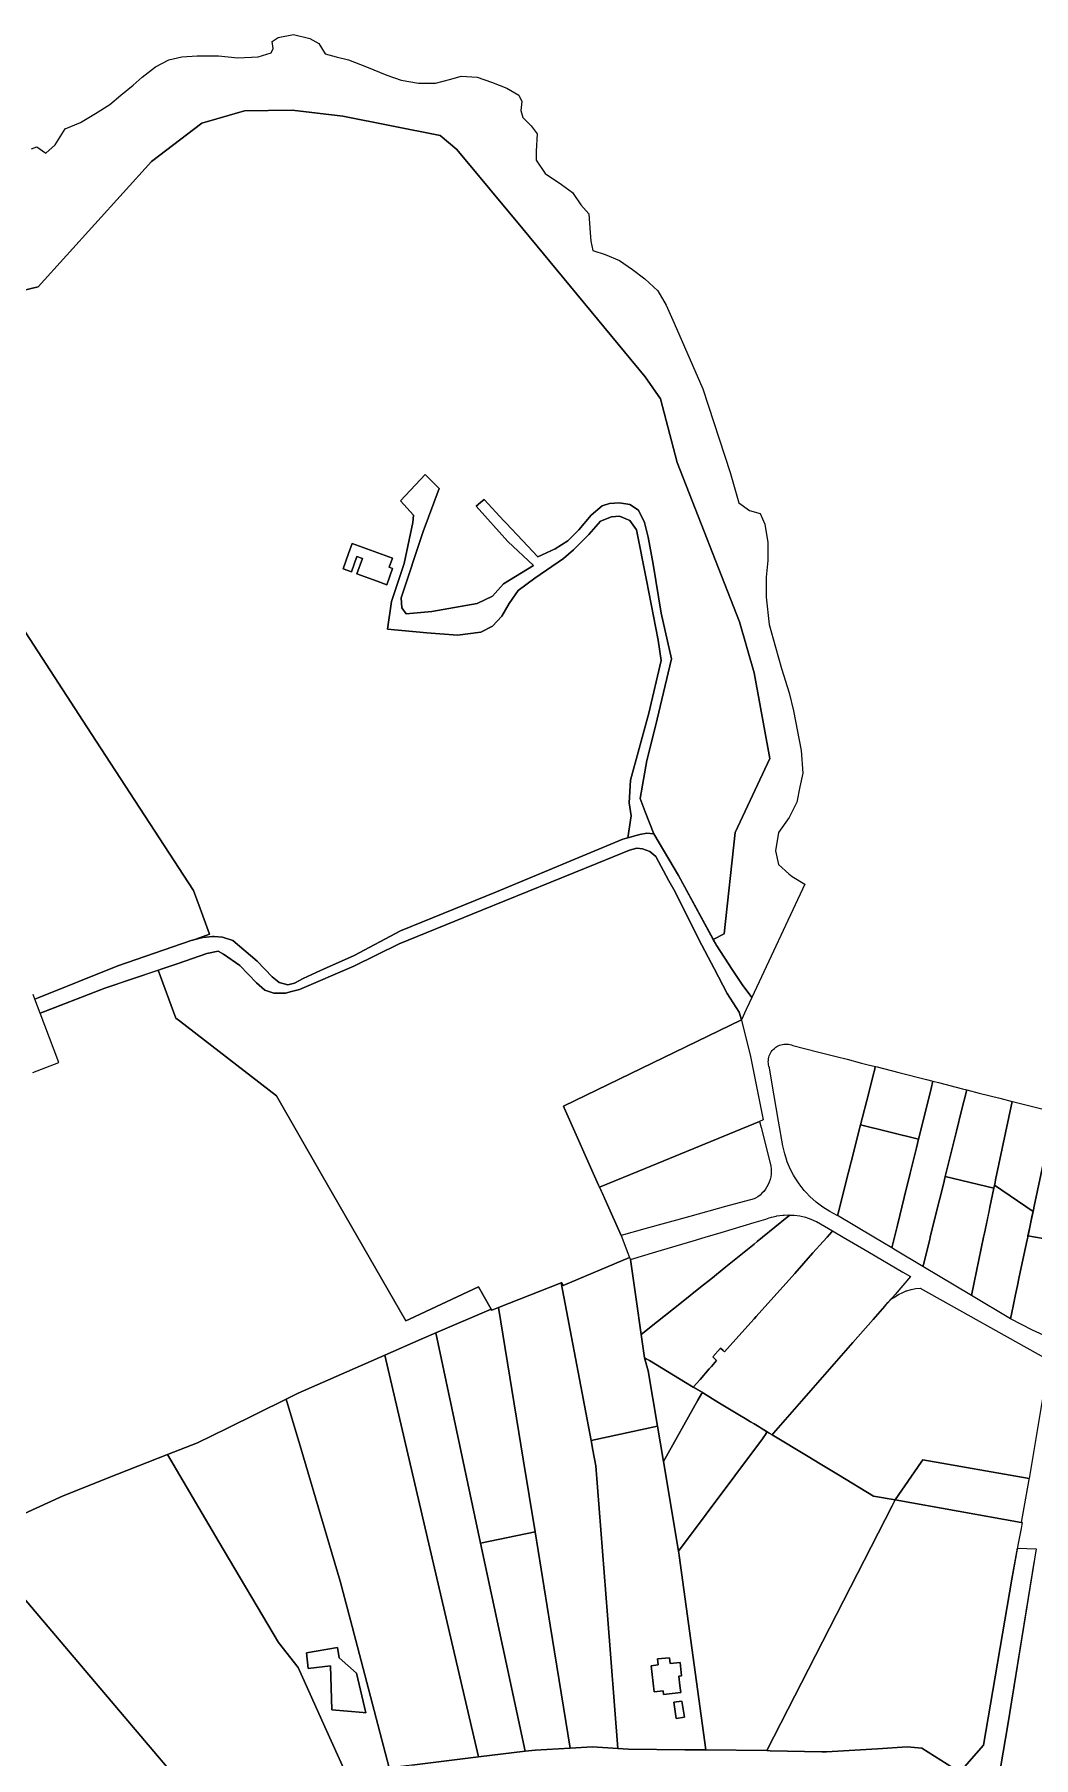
# Model space of a CAD drawing. Header units: metres. Extents: x 3 to 1027712, y 40 to 4430649.
# Drawn here: x 511194 to 511666, y 4412451 to 4413266 of the extents above; entities that cross this region are included whole.
import ezdxf

# ---------------------------------------------------------------- set-up
doc = ezdxf.new("R2010")
doc.units = ezdxf.units.M
doc.header["$MEASUREMENT"] = 0
doc.layers.add('A.ES.SDGC.CP.07003.cadastralparcel — CadastralParcel', color=1, linetype='Continuous')

msp = doc.modelspace()

# ---------------------------------------------------------------- linework, layer by layer
at = {"layer": 'A.ES.SDGC.CP.07003.cadastralparcel — CadastralParcel', "color": 7, "linetype": 'Continuous', "flags": 128}
for points in [[(511192.85, 4413211.65), (511195.26, 4413212.61), (511199.58, 4413209.73), (511203.9, 4413213.57), (511206.28, 4413217.4), (511208.68, 4413221.24), (511215.89, 4413224.11), (511223.07, 4413228.43), (511229.79, 4413232.74), (511235.06, 4413237.05), (511240.82, 4413241.84), (511245.14, 4413245.68), (511251.37, 4413250.47), (511257.61, 4413253.83), (511263.84, 4413255.26), (511271.04, 4413255.74), (511281.11, 4413255.74), (511290.22, 4413254.79), (511299.82, 4413255.25), (511306.05, 4413257.17), (511307.01, 4413259.09), (511306.53, 4413262.45), (511309.41, 4413264.37), (511316.61, 4413265.81), (511324.28, 4413263.89), (511328.6, 4413261.5), (511331.48, 4413256.7), (511336.75, 4413255.25), (511342.51, 4413253.83), (511351.14, 4413250.46), (511360.73, 4413246.63), (511367.45, 4413244.24), (511375.6, 4413242.79), (511383.76, 4413242.79), (511390.95, 4413244.71), (511395.75, 4413246.15), (511403.42, 4413245.67), (511410.14, 4413243.27), (511417.33, 4413240.4), (511423.09, 4413237.04), (511424.53, 4413234.17), (511424.05, 4413229.86), (511425.01, 4413226.51), (511428.85, 4413222.67), (511431.72, 4413218.83), (511431.25, 4413210.69), (511431.25, 4413206.38), (511435.56, 4413200.14), (511443.24, 4413194.88), (511448.51, 4413191.03), (511452.35, 4413185.29), (511456.19, 4413180.98), (511456.67, 4413174.27), (511457.15, 4413168.04), (511458.11, 4413163.72), (511463.86, 4413161.81), (511470.58, 4413158.93), (511476.81, 4413154.62), (511482.57, 4413150.3), (511488.8, 4413144.55), (511492.64, 4413137.84), (511496.48, 4413129.22), (511510.1, 4413098.32), (511522.86, 4413058.63), (511527.05, 4413044.33), (511532.08, 4413040.74), (511537.12, 4413039.31), (511539.27, 4413034.28), (511540.71, 4413025.65), (511540.71, 4413017.03), (511539.99, 4413009.13), (511539.99, 4412999.79), (511541.43, 4412986.86), (511544.31, 4412976.08), (511547.18, 4412966.02), (511550.78, 4412954.53), (511552.93, 4412945.91), (511556.53, 4412927.23), (511557.25, 4412916.45), (511555.81, 4412909.99), (511554.37, 4412902.8), (511550.78, 4412895.62), (511545.74, 4412888.43), (511544.31, 4412879.81), (511545.74, 4412873.35), (511550.74, 4412868.89), (511552.16, 4412867.62), (511558.19, 4412864.07), (511533.16, 4412810.37), (511528.54, 4412816.62), (511523.82, 4412823.61), (511516.63, 4412834.9), (511514.98, 4412837.93), (511520.16, 4412840.54), (511525.37, 4412888.46), (511541.7, 4412923.52), (511534.3, 4412963.99), (511527.31, 4412988.09), (511497.87, 4413063.39), (511489.96, 4413093.57), (511482.78, 4413103.94), (511424.97, 4413173.89), (511393.84, 4413211.39), (511385.86, 4413218.04), (511339.88, 4413227.14), (511315.88, 4413230.07), (511293.37, 4413229.68), (511273.34, 4413223.79), (511249.48, 4413205.81), (511195.9, 4413146.4), (511125.38, 4413129.54)], [(511125.38, 4413129.54), (511195.9, 4413146.4), (511249.48, 4413205.81), (511273.34, 4413223.79), (511293.37, 4413229.68), (511315.88, 4413230.07), (511339.88, 4413227.14), (511385.86, 4413218.04), (511393.84, 4413211.39), (511424.97, 4413173.89), (511482.78, 4413103.94), (511489.96, 4413093.57), (511497.87, 4413063.39), (511527.31, 4412988.09), (511534.3, 4412963.99), (511541.7, 4412923.52), (511525.37, 4412888.46), (511520.16, 4412840.54), (511514.98, 4412837.93), (511498.54, 4412868.16), (511486.84, 4412887.84), (511482.8, 4412898.29), (511480.39, 4412904.5), (511483.49, 4412922.43), (511487.59, 4412938.77), (511495.18, 4412970.5), (511490.35, 4412992.22), (511486.55, 4413015.33), (511484.14, 4413028.08), (511482.41, 4413034.98), (511479.65, 4413040.84), (511475.51, 4413043.6), (511470.68, 4413044.29), (511465.85, 4413043.95), (511462.4, 4413042.91), (511457.22, 4413038.43), (511451.35, 4413031.53), (511446.18, 4413026.36), (511440.31, 4413022.57), (511432.03, 4413018.77), (511424.74, 4413026.56), (511424.74, 4413026.56), (511417.15, 4413034.67), (511416.03, 4413035.87), (511406.61, 4413045.93), (511404.96, 4413044.51), (511402.89, 4413042.74), (511417.88, 4413026.02), (511429.95, 4413014.64), (511415.8, 4413006.01), (511410.63, 4413000.15), (511403.38, 4412996.7), (511381.98, 4412992.91), (511369.9, 4412991.88), (511367.83, 4412994.63), (511367.49, 4412999.46), (511377.84, 4413030.84), (511385.43, 4413051.19), (511378.88, 4413057.74), (511367.14, 4413045.33), (511373.35, 4413038.43), (511373.01, 4413034.98), (511368.87, 4413015.6), (511362.89, 4412997.67), (511360.93, 4412984.6), (511379.57, 4412982.87), (511394.06, 4412981.84), (511405.1, 4412983.22), (511410.63, 4412985.98), (511415.11, 4412990.8), (511418.56, 4412996.67), (511422.71, 4413002.87), (511430.64, 4413008.74), (511444.1, 4413018.05), (511448.93, 4413022.18), (511456.18, 4413029.43), (511461.7, 4413035.63), (511466.88, 4413037.7), (511470.68, 4413038.05), (511475.51, 4413035.98), (511478.62, 4413031.5), (511483.45, 4413007.7), (511488.97, 4412979.42), (511490.35, 4412969.77), (511484.48, 4412944.94), (511475.85, 4412913.21), (511475.16, 4412902.52), (511476.2, 4412896.32), (511474.64, 4412885.97), (511472.16, 4412885.24), (511412.52, 4412860.37), (511367.19, 4412841.99), (511345.28, 4412830.22), (511330.78, 4412823.91), (511329.42, 4412823.28), (511321.12, 4412819.45), (511317.03, 4412817.23), (511313.88, 4412816.48), (511309.79, 4412817.6), (511308.87, 4412818.31), (511306.44, 4412820.2), (511299.38, 4412827.62), (511287.86, 4412837.46), (511283.03, 4412838.95), (511279.13, 4412839.32), (511278.25, 4412839.23), (511273.74, 4412838.76), (511270.42, 4412837.99), (511276.89, 4412840.34), (511272.44, 4412852.47), (511269.33, 4412860.97), (511221, 4412935.23), (511162.85, 4413024.6)], [(511162.85, 4413024.6), (511221, 4412935.23), (511269.33, 4412860.97), (511272.44, 4412852.47), (511276.89, 4412840.34), (511270.42, 4412837.99), (511268.17, 4412837.46), (511233.61, 4412825.4), (511195.9, 4412810.29), (511194.36, 4412809.67), (511193.52, 4412811.88)], [(511193.33, 4412774.93), (511205.77, 4412779.65), (511196.88, 4412803.06), (511198.56, 4412803.7), (511227.48, 4412814.84), (511252.71, 4412823.4), (511260.98, 4412800.7), (511262.74, 4412799.34), (511308.5, 4412764), (511329.66, 4412727.03), (511369.7, 4412657.49), (511371.38, 4412658.28), (511371.38, 4412658.28), (511404, 4412673.65), (511410.01, 4412663.06), (511383.81, 4412651.84), (511376.95, 4412648.9), (511359.8, 4412641.35), (511318.85, 4412623.32), (511313.09, 4412620.49), (511285.33, 4412606.83), (511271.28, 4412599.91), (511257.04, 4412594.29), (511233.45, 4412584.97), (511207.73, 4412574.81), (511172.83, 4412558.94)], [(511673.36, 4412637.78), (511664.19, 4412582.92), (511613.98, 4412591.87), (511613.2, 4412590.74), (511613.2, 4412590.74), (511600.91, 4412572.87), (511590.68, 4412574.7), (511574.21, 4412584.67), (511565.52, 4412589.92), (511559.77, 4412593.39), (511542.71, 4412603.71), (511543.39, 4412604.49), (511569.89, 4412634.72), (511580.9, 4412647.27), (511590.52, 4412658.24), (511595.98, 4412664.47), (511597.46, 4412666.16), (511598.86, 4412667.76), (511600.74, 4412668.9), (511602.55, 4412670.04), (511604.46, 4412671.01), (511606.16, 4412671.69), (511606.46, 4412671.79), (511608.51, 4412672.38), (511610.62, 4412672.78), (511612.75, 4412672.97), (511672.39, 4412639.52)], [(511173.32, 4412431.71), (511153.02, 4412457.06), (511150.49, 4412460), (511170.84, 4412468.62), (511161.24, 4412486.84), (511151.44, 4412481.71), (511151.16, 4412481.56), (511143.49, 4412490.67), (511131.79, 4412481.71), (511122.43, 4412492.57), (511112.06, 4412507.17), (511112.06, 4412507.17), (511097.59, 4412524.76), (511106.57, 4412528.84), (511109.41, 4412530.13), (511112.28, 4412531.43), (511136.29, 4412542.32), (511164.62, 4412555.2), (511246.2, 4412459.08), (511261.1, 4412441.53)], [(511672.89, 4412424.69), (511664.33, 4412426.34), (511658.19, 4412427.58), (511652.09, 4412430.93), (511648.46, 4412433.29), (511654.19, 4412466.56), (511666.7, 4412544.21)], [(511372.48, 4412447.46), (511404.05, 4412451.32), (511426.03, 4412454.01), (511430.8, 4412454.59), (511447.37, 4412455.5), (511457.9, 4412456.07), (511469.81, 4412455.34), (511474.84, 4412455.04), (511501.58, 4412454.74), (511511.38, 4412454.63), (511540.23, 4412454.31), (511541.84, 4412454.29), (511566.32, 4412453.74), (511568.4, 4412453.69), (511592.62, 4412455.17), (511606.59, 4412456.07), (511613.57, 4412455.46), (511631.51, 4412444.15)]]:
    msp.add_lwpolyline(points, dxfattribs=at)
for points in [[(511474.64, 4412885.97), (511476.2, 4412896.32), (511475.16, 4412902.52), (511475.85, 4412913.21), (511484.48, 4412944.94), (511490.35, 4412969.77), (511488.97, 4412979.42), (511483.45, 4413007.7), (511478.62, 4413031.5), (511475.51, 4413035.98), (511470.68, 4413038.05), (511466.88, 4413037.7), (511461.7, 4413035.63), (511456.18, 4413029.43), (511448.93, 4413022.18), (511444.1, 4413018.05), (511430.64, 4413008.74), (511422.71, 4413002.87), (511418.56, 4412996.67), (511415.11, 4412990.8), (511410.63, 4412985.98), (511405.1, 4412983.22), (511394.06, 4412981.84), (511379.57, 4412982.87), (511360.93, 4412984.6), (511362.89, 4412997.67), (511368.87, 4413015.6), (511373.01, 4413034.98), (511373.35, 4413038.43), (511367.14, 4413045.33), (511378.88, 4413057.74), (511385.43, 4413051.19), (511377.84, 4413030.84), (511367.49, 4412999.46), (511367.83, 4412994.63), (511369.9, 4412991.88), (511381.98, 4412992.91), (511403.38, 4412996.7), (511410.63, 4413000.15), (511415.8, 4413006.01), (511429.95, 4413014.64), (511417.88, 4413026.02), (511402.89, 4413042.74), (511404.96, 4413044.51), (511406.61, 4413045.93), (511416.03, 4413035.87), (511417.15, 4413034.67), (511424.74, 4413026.56), (511432.03, 4413018.77), (511440.31, 4413022.57), (511446.18, 4413026.36), (511451.35, 4413031.53), (511457.22, 4413038.43), (511462.4, 4413042.91), (511465.85, 4413043.95), (511470.68, 4413044.29), (511475.51, 4413043.6), (511479.65, 4413040.84), (511482.41, 4413034.98), (511484.14, 4413028.08), (511486.55, 4413015.33), (511490.35, 4412992.22), (511495.18, 4412970.5), (511487.59, 4412938.77), (511483.49, 4412922.43), (511480.39, 4412904.5), (511482.8, 4412898.29), (511486.84, 4412887.84), (511483.5, 4412888.21), (511480.21, 4412887.48), (511478.48, 4412887.1), (511474.64, 4412885.97)], [(511346.59, 4413018.91), (511343.96, 4413011.7), (511340.01, 4413013.14), (511342.64, 4413020.35), (511344.36, 4413025.05), (511363.35, 4413018.11), (511361.8, 4413013.85), (511363.43, 4413013.25), (511360.64, 4413005.61), (511356.13, 4413007.25), (511346.52, 4413010.76), (511349.16, 4413017.98), (511346.59, 4413018.91)], [(511342.64, 4413020.35), (511340.01, 4413013.14), (511343.96, 4413011.7), (511346.59, 4413018.91), (511349.16, 4413017.98), (511346.52, 4413010.76), (511356.13, 4413007.25), (511360.64, 4413005.61), (511363.43, 4413013.25), (511361.8, 4413013.85), (511363.35, 4413018.11), (511344.36, 4413025.05), (511342.64, 4413020.35)], [(511530.54, 4412804.74), (511528.26, 4412799.85), (511527.2, 4412803.57), (511521.57, 4412812.28), (511515.35, 4412824.08), (511508.06, 4412837.91), (511496.91, 4412860.38), (511494.02, 4412865.67), (511487.81, 4412877.08), (511485.02, 4412879.5), (511481.49, 4412880.8), (511478.89, 4412880.98), (511475.36, 4412880.05), (511459.94, 4412873.74), (511405.65, 4412851.68), (511366.51, 4412835.78), (511345.12, 4412825.31), (511319.45, 4412814.19), (511315.59, 4412813.2), (511312.82, 4412812.48), (511307.26, 4412812.48), (511302.98, 4412813.98), (511299.13, 4412817.4), (511291.22, 4412825.52), (511283.52, 4412830.86), (511280.95, 4412832.36), (511275.61, 4412831.29), (511262.13, 4412826.59), (511227.48, 4412814.84), (511196.88, 4412803.06), (511194.36, 4412809.67), (511233.61, 4412825.4), (511268.17, 4412837.46), (511273.74, 4412838.76), (511278.25, 4412839.23), (511279.13, 4412839.32), (511283.03, 4412838.95), (511287.86, 4412837.46), (511299.38, 4412827.62), (511306.44, 4412820.2), (511308.87, 4412818.31), (511309.79, 4412817.6), (511313.88, 4412816.48), (511317.03, 4412817.23), (511321.12, 4412819.45), (511329.42, 4412823.28), (511330.78, 4412823.91), (511345.28, 4412830.22), (511367.19, 4412841.99), (511412.52, 4412860.37), (511472.16, 4412885.24), (511474.64, 4412885.97), (511478.48, 4412887.1), (511480.21, 4412887.48), (511483.5, 4412888.21), (511486.84, 4412887.84), (511498.54, 4412868.16), (511516.63, 4412834.9), (511523.82, 4412823.61), (511528.54, 4412816.62), (511533.16, 4412810.37), (511531.96, 4412807.8), (511530.54, 4412804.74)], [(511405.65, 4412851.68), (511459.94, 4412873.74), (511475.36, 4412880.05), (511478.89, 4412880.98), (511481.49, 4412880.8), (511485.02, 4412879.5), (511487.81, 4412877.08), (511494.02, 4412865.67), (511496.91, 4412860.38), (511508.06, 4412837.91), (511515.35, 4412824.08), (511521.57, 4412812.28), (511527.2, 4412803.57), (511528.26, 4412799.85), (511444.16, 4412759.09), (511444.5, 4412758.27), (511460.69, 4412721.76), (511461.16, 4412720.76), (511462.18, 4412718.59), (511462.75, 4412717.38), (511462.96, 4412716.94), (511464.32, 4412713.87), (511471.36, 4412697.92), (511473.18, 4412693.32), (511474.34, 4412690.35), (511475.44, 4412687.57), (511443.95, 4412674.23), (511443.38, 4412675.59), (511443.02, 4412675.45), (511413.52, 4412663.78), (511410.32, 4412662.52), (511410.01, 4412663.06), (511404, 4412673.65), (511371.38, 4412658.28), (511369.7, 4412657.49), (511329.66, 4412727.03), (511308.5, 4412764), (511262.74, 4412799.34), (511260.98, 4412800.7), (511252.71, 4412823.4), (511262.13, 4412826.59), (511275.61, 4412831.29), (511280.95, 4412832.36), (511283.52, 4412830.86), (511291.22, 4412825.52), (511299.13, 4412817.4), (511302.98, 4412813.98), (511307.26, 4412812.48), (511312.82, 4412812.48), (511315.59, 4412813.2), (511319.45, 4412814.19), (511345.12, 4412825.31), (511366.51, 4412835.78), (511405.65, 4412851.68)], [(511536.78, 4412751.84), (511482.75, 4412729.63), (511461.26, 4412720.79), (511461.16, 4412720.76), (511460.69, 4412721.76), (511444.5, 4412758.27), (511444.16, 4412759.09), (511528.26, 4412799.85), (511528.35, 4412799.71), (511532.49, 4412782.47), (511538.5, 4412752.58), (511536.78, 4412751.84)], [(511544.49, 4412786.89), (511544.96, 4412787.21), (511545.59, 4412787.55), (511546.24, 4412787.84), (511546.92, 4412788.08), (511547.62, 4412788.25), (511548.32, 4412788.36), (511549.04, 4412788.42), (511549.76, 4412788.41), (511550.47, 4412788.34), (511551.17, 4412788.2), (511551.86, 4412788.01), (511552.53, 4412787.76), (511564.2, 4412784.78), (511572.99, 4412782.54), (511578.15, 4412781.22), (511585.05, 4412779.46), (511588.22, 4412778.66), (511591.57, 4412777.8), (511591.53, 4412777.65), (511591.08, 4412775.87), (511590.7, 4412774.37), (511588.42, 4412765.41), (511584.57, 4412750.26), (511583.96, 4412747.84), (511581.19, 4412736.97), (511577.81, 4412723.63), (511574.23, 4412709.53), (511573.67, 4412707.33), (511573.51, 4412707.43), (511570, 4412709.24), (511566.67, 4412711.34), (511563.52, 4412713.72), (511560.6, 4412716.37), (511558.88, 4412718.21), (511557.91, 4412719.25), (511555.48, 4412722.36), (511553.33, 4412725.67), (511552.91, 4412726.46), (511551.48, 4412729.15), (511549.93, 4412732.78), (511549.36, 4412734.51), (511548.7, 4412736.52), (511547.8, 4412740.36), (511545.8, 4412751.94), (511542.62, 4412770.44), (511541.45, 4412777.22), (511541.24, 4412777.91), (511541.08, 4412778.61), (511540.99, 4412779.32), (511540.95, 4412780.03), (511540.98, 4412780.75), (511541.06, 4412781.46), (511541.21, 4412782.16), (511541.42, 4412782.84), (511541.69, 4412783.51), (511542.01, 4412784.15), (511542.39, 4412784.76), (511542.81, 4412785.33), (511543.29, 4412785.87), (511543.81, 4412786.36), (511544.37, 4412786.81), (511544.49, 4412786.89)], [(511591.57, 4412777.8), (511592.33, 4412777.61), (511602.66, 4412774.97), (511615.67, 4412771.65), (511618.75, 4412770.86), (511617.91, 4412767.45), (511614.15, 4412752.18), (511612, 4412743.45), (511584.57, 4412750.26), (511588.42, 4412765.41), (511590.7, 4412774.37), (511591.08, 4412775.87), (511591.53, 4412777.65), (511591.57, 4412777.8)], [(511618.75, 4412770.86), (511621.44, 4412770.17), (511632.79, 4412767.28), (511634.7, 4412766.79), (511632.28, 4412757), (511629.87, 4412747.27), (511625.95, 4412731.41), (511624.55, 4412725.74), (511623.68, 4412722.22), (511620.01, 4412707.38), (511617.47, 4412697.13), (511617.22, 4412696.12), (511614.4, 4412684.73), (511614.03, 4412683.23), (511601.06, 4412690.98), (511599.34, 4412692.01), (511600.6, 4412697.13), (511601.98, 4412702.74), (511605.2, 4412715.81), (511608.03, 4412727.31), (511610.99, 4412739.35), (511612, 4412743.45), (511614.15, 4412752.18), (511617.91, 4412767.45), (511618.75, 4412770.86)], [(511634.7, 4412766.79), (511640.67, 4412765.27), (511650.36, 4412762.8), (511656.18, 4412761.31), (511648.4, 4412724.18), (511648.15, 4412723.01), (511647.59, 4412720.34), (511624.55, 4412725.74), (511625.95, 4412731.41), (511629.87, 4412747.27), (511632.28, 4412757), (511634.7, 4412766.79)], [(511648.4, 4412724.18), (511656.18, 4412761.31), (511656.98, 4412761.11), (511657.57, 4412760.96), (511663.88, 4412759.34), (511670.15, 4412757.74), (511673.64, 4412756.85), (511675.92, 4412756.27), (511672.72, 4412740.97), (511671.27, 4412734.04), (511668.15, 4412719.19), (511666.58, 4412711.7), (511666.22, 4412709.99), (511666.06, 4412709.23), (511647.88, 4412721.73), (511648.15, 4412723.01), (511648.4, 4412724.18)], [(511665.52, 4412706.65), (511666.22, 4412709.99), (511666.58, 4412711.7), (511668.15, 4412719.19), (511671.27, 4412734.04), (511672.72, 4412740.97), (511675.67, 4412755.07), (511675.92, 4412756.27), (511692.16, 4412751.1), (511693.46, 4412742.86), (511686.86, 4412702.82), (511686.8, 4412702.48), (511685.41, 4412694), (511663.66, 4412697.77), (511664.5, 4412701.81), (511665.38, 4412706), (511665.52, 4412706.65)], [(511482.75, 4412729.63), (511536.77, 4412751.84), (511537.51, 4412748.97), (511541.16, 4412734.61), (511542.16, 4412730.7), (511542.31, 4412729.43), (511542.34, 4412728.16), (511542.27, 4412726.88), (511542.09, 4412725.62), (511541.8, 4412724.38), (511541.4, 4412723.16), (511540.9, 4412721.99), (511540.31, 4412720.86), (511539.62, 4412719.79), (511538.84, 4412718.78), (511537.98, 4412717.84), (511537.04, 4412716.97), (511536.03, 4412716.19), (511534.95, 4412715.5), (511534.26, 4412715.31), (511520.78, 4412711.58), (511503.89, 4412706.91), (511482.63, 4412701.04), (511471.36, 4412697.92), (511464.32, 4412713.87), (511461.5, 4412720.25), (511461.26, 4412720.8), (511482.75, 4412729.63)], [(511583.96, 4412747.84), (511584.57, 4412750.26), (511612, 4412743.45), (511610.99, 4412739.35), (511608.03, 4412727.31), (511605.2, 4412715.81), (511601.98, 4412702.74), (511600.6, 4412697.13), (511599.34, 4412692.01), (511590.76, 4412697.13), (511573.67, 4412707.33), (511574.23, 4412709.53), (511577.81, 4412723.63), (511581.19, 4412736.97), (511583.96, 4412747.84)], [(511624.55, 4412725.74), (511647.59, 4412720.34), (511645.7, 4412711.31), (511643.1, 4412698.95), (511642.72, 4412697.13), (511638.24, 4412675.72), (511636.94, 4412669.54), (511614.03, 4412683.23), (511614.4, 4412684.73), (511617.22, 4412696.12), (511617.47, 4412697.13), (511620.01, 4412707.38), (511623.68, 4412722.22), (511624.55, 4412725.74)], [(511666.06, 4412709.23), (511665.18, 4412705.05), (511664.5, 4412701.81), (511663.53, 4412697.13), (511663.27, 4412695.87), (511660.5, 4412682.75), (511659.41, 4412677.53), (511658.71, 4412674.21), (511657.81, 4412669.93), (511656.66, 4412664.41), (511655.42, 4412658.5), (511636.94, 4412669.54), (511638.24, 4412675.72), (511642.72, 4412697.13), (511643.1, 4412698.95), (511645.26, 4412709.23), (511645.7, 4412711.31), (511647.59, 4412720.34), (511647.88, 4412721.73), (511666.06, 4412709.23)], [(511548.49, 4412707.52), (511550.48, 4412707.61), (511551.12, 4412707.58), (511549.81, 4412706.52), (511538.26, 4412697.13), (511535.62, 4412694.99), (511534.26, 4412693.88), (511520.91, 4412683.03), (511513.79, 4412677.24), (511508.98, 4412673.4), (511499.94, 4412666.18), (511488.64, 4412657.16), (511480.94, 4412651.01), (511478.52, 4412667.82), (511475.82, 4412686.62), (511487.74, 4412690.17), (511505.38, 4412695.41), (511511.16, 4412697.13), (511518.65, 4412699.36), (511534.26, 4412704), (511539.84, 4412705.66), (511541.42, 4412706.18), (511542.42, 4412706.51), (511544.61, 4412707.02), (511545.07, 4412707.12), (511547.77, 4412707.49), (511548.49, 4412707.52)], [(511551.12, 4412707.58), (511552.09, 4412707.54), (511552.42, 4412707.52), (511553.2, 4412707.49), (511555.89, 4412707.12), (511558.54, 4412706.51), (511561.12, 4412705.66), (511563.62, 4412704.58), (511563.72, 4412704.52), (511571.35, 4412700.05), (511570.91, 4412699.56), (511568.75, 4412697.13), (511566.92, 4412695.07), (511562.08, 4412689.66), (511553.44, 4412679.97), (511535.24, 4412659.58), (511534.26, 4412658.48), (511529.94, 4412653.64), (511523.01, 4412645.87), (511520.3, 4412642.93), (511519.61, 4412643.52), (511518.35, 4412644.59), (511514.73, 4412640.51), (511516.55, 4412638.83), (511514.1, 4412636.02), (511513.05, 4412634.83), (511508.73, 4412629.87), (511507.15, 4412628.05), (511505.5, 4412626.21), (511501.9, 4412628.39), (511493.25, 4412633.62), (511484.79, 4412638.74), (511482.51, 4412640.12), (511480.94, 4412651.01), (511488.64, 4412657.16), (511499.94, 4412666.18), (511508.98, 4412673.4), (511513.79, 4412677.24), (511520.91, 4412683.03), (511534.26, 4412693.88), (511535.62, 4412694.99), (511538.26, 4412697.13), (511549.81, 4412706.52), (511551.12, 4412707.58)], [(511604.57, 4412680.58), (511608.23, 4412678.44), (511600.86, 4412670.04), (511595.98, 4412664.47), (511590.52, 4412658.24), (511580.9, 4412647.27), (511569.89, 4412634.72), (511543.39, 4412604.49), (511542.71, 4412603.71), (511541.42, 4412604.49), (511540.97, 4412604.76), (511537.62, 4412606.79), (511536.58, 4412607.42), (511534.26, 4412608.82), (511532.62, 4412609.81), (511530.09, 4412611.34), (511527.39, 4412612.97), (511517.13, 4412619.17), (511510.37, 4412623.27), (511505.5, 4412626.21), (511507.15, 4412628.05), (511508.73, 4412629.87), (511513.05, 4412634.83), (511514.1, 4412636.02), (511516.55, 4412638.83), (511514.73, 4412640.51), (511518.35, 4412644.59), (511519.61, 4412643.52), (511520.3, 4412642.93), (511523.01, 4412645.87), (511529.94, 4412653.64), (511534.26, 4412658.48), (511535.24, 4412659.58), (511553.44, 4412679.97), (511562.08, 4412689.66), (511566.92, 4412695.07), (511568.75, 4412697.13), (511570.91, 4412699.56), (511571.35, 4412700.05), (511576.33, 4412697.13), (511587.96, 4412690.32), (511604.57, 4412680.58)], [(511685.41, 4412694), (511684.44, 4412688.12), (511681.6, 4412670.93), (511678.27, 4412650), (511675.89, 4412648.51), (511665.87, 4412653.06), (511655.42, 4412658.5), (511656.66, 4412664.41), (511657.81, 4412669.93), (511658.71, 4412674.21), (511659.41, 4412677.53), (511660.5, 4412682.75), (511663.27, 4412695.87), (511663.53, 4412697.13), (511663.66, 4412697.77), (511685.41, 4412694)], [(511475.44, 4412687.57), (511475.82, 4412686.62), (511477.72, 4412673.37), (511478.52, 4412667.82), (511480.94, 4412651.01), (511482.51, 4412640.12), (511484.23, 4412633.9), (511488.61, 4412607.68), (511457.19, 4412600.91), (511443.02, 4412675.45), (511443.38, 4412675.59), (511443.95, 4412674.23), (511475.44, 4412687.57)], [(511443.02, 4412675.45), (511457.19, 4412600.91), (511458.05, 4412596.38), (511459.45, 4412589.05), (511464.92, 4412518.39), (511469.81, 4412455.34), (511457.9, 4412456.07), (511447.37, 4412455.5), (511437.92, 4412513.62), (511430.74, 4412557.82), (511425.15, 4412592.18), (511413.52, 4412663.78), (511443.02, 4412675.45)], [(511413.52, 4412663.78), (511425.15, 4412592.18), (511430.74, 4412557.82), (511405.02, 4412552.46), (511383.81, 4412651.84), (511410.01, 4412663.06), (511410.32, 4412662.52), (511413.52, 4412663.78)], [(511404.05, 4412451.32), (511359.8, 4412641.35), (511376.95, 4412648.9), (511383.81, 4412651.84), (511405.02, 4412552.46), (511426.03, 4412454.01), (511404.05, 4412451.32)], [(511320.45, 4412595.71), (511313.09, 4412620.49), (511318.85, 4412623.32), (511359.8, 4412641.35), (511404.05, 4412451.32), (511372.48, 4412447.46), (511361.86, 4412446.14), (511348.52, 4412496.85), (511343.48, 4412515.99), (511338.61, 4412534.52), (511329, 4412566.89), (511320.45, 4412595.71)], [(511507.64, 4412619.98), (511491.4, 4412590.96), (511488.61, 4412607.68), (511484.23, 4412633.9), (511482.51, 4412640.12), (511483.27, 4412639.66), (511484.79, 4412638.74), (511493.25, 4412633.62), (511501.9, 4412628.39), (511505.5, 4412626.21), (511509.79, 4412623.62), (511509.33, 4412622.99), (511507.64, 4412619.98)], [(511271.91, 4412569.07), (511257.04, 4412594.29), (511271.28, 4412599.91), (511285.33, 4412606.83), (511313.09, 4412620.49), (511320.45, 4412595.71), (511329, 4412566.89), (511338.61, 4412534.52), (511343.48, 4412515.99), (511348.52, 4412496.85), (511361.86, 4412446.14), (511347.06, 4412444.3), (511341.21, 4412443.94), (511331.45, 4412465.6), (511318.83, 4412493.57), (511309.47, 4412505.39), (511281.33, 4412553.11), (511271.91, 4412569.07)], [(511507.64, 4412619.98), (511509.33, 4412622.99), (511509.79, 4412623.62), (511510.37, 4412623.27), (511517.13, 4412619.17), (511527.39, 4412612.97), (511530.09, 4412611.34), (511532.62, 4412609.81), (511534.26, 4412608.82), (511536.58, 4412607.42), (511537.62, 4412606.79), (511540.14, 4412605.26), (511539.98, 4412604.22), (511538.18, 4412601.82), (511498.46, 4412548.65), (511491.4, 4412590.96), (511507.64, 4412619.98)], [(511458.05, 4412596.38), (511457.19, 4412600.91), (511488.61, 4412607.68), (511491.4, 4412590.96), (511498.46, 4412548.65), (511498.78, 4412546.73), (511498.8, 4412546.59), (511511.38, 4412454.63), (511501.58, 4412454.74), (511474.84, 4412455.04), (511469.81, 4412455.34), (511464.92, 4412518.39), (511459.45, 4412589.05), (511458.05, 4412596.38)], [(511538.18, 4412601.82), (511539.98, 4412604.22), (511540.14, 4412605.26), (511540.97, 4412604.76), (511541.42, 4412604.49), (511542.71, 4412603.71), (511559.77, 4412593.39), (511565.52, 4412589.92), (511574.21, 4412584.67), (511590.68, 4412574.7), (511600.91, 4412572.87), (511599.48, 4412570.07), (511540.23, 4412454.31), (511511.38, 4412454.63), (511498.8, 4412546.59), (511498.78, 4412546.73), (511498.46, 4412548.65), (511538.18, 4412601.82)], [(511246.2, 4412459.08), (511164.62, 4412555.2), (511172.83, 4412558.94), (511207.73, 4412574.81), (511233.45, 4412584.97), (511257.04, 4412594.29), (511271.91, 4412569.07), (511281.33, 4412553.11), (511309.47, 4412505.39), (511318.83, 4412493.57), (511331.45, 4412465.6), (511341.21, 4412443.94), (511320.97, 4412442.68), (511290.36, 4412439.41), (511267.63, 4412436.29), (511265.96, 4412435.8), (511261.1, 4412441.53), (511246.2, 4412459.08)], [(511613.2, 4412590.74), (511613.98, 4412591.87), (511664.19, 4412582.92), (511664.14, 4412582.62), (511664.11, 4412582.46), (511660.52, 4412562.24), (511600.91, 4412572.87), (511613.2, 4412590.74)], [(511599.48, 4412570.07), (511600.91, 4412572.87), (511660.52, 4412562.24), (511660.93, 4412562.17), (511660.43, 4412559.43), (511659.1, 4412552.23), (511656, 4412535.32), (511642.72, 4412456.85), (511631.51, 4412444.15), (511613.57, 4412455.46), (511606.59, 4412456.07), (511592.62, 4412455.17), (511568.4, 4412453.69), (511566.32, 4412453.74), (511541.84, 4412454.29), (511540.23, 4412454.31), (511599.48, 4412570.07)], [(511426.03, 4412454.01), (511405.02, 4412552.46), (511430.74, 4412557.82), (511437.92, 4412513.62), (511447.37, 4412455.5), (511430.8, 4412454.59), (511426.03, 4412454.01)], [(511667.6, 4412549.78), (511654.19, 4412466.56), (511648.46, 4412433.29), (511639.23, 4412439.27), (511638.61, 4412439.67), (511631.51, 4412444.15), (511642.72, 4412456.85), (511656, 4412535.32), (511658.71, 4412550.06), (511667.6, 4412549.78)], [(511334.72, 4412473.62), (511334.13, 4412494.39), (511323.59, 4412493.22), (511322.71, 4412500.53), (511337.35, 4412503.16), (511338.23, 4412498.19), (511346.42, 4412490.88), (511350.82, 4412472.16), (511349.47, 4412472.28), (511334.72, 4412473.62)], [(511349.47, 4412472.28), (511350.82, 4412472.16), (511346.42, 4412490.88), (511338.23, 4412498.19), (511337.35, 4412503.16), (511322.71, 4412500.53), (511323.59, 4412493.22), (511334.13, 4412494.39), (511334.72, 4412473.62), (511349.47, 4412472.28)], [(511491.41, 4412480.93), (511491.23, 4412482.6), (511486.97, 4412482.13), (511485.62, 4412494.48), (511488.97, 4412494.84), (511488.67, 4412497.66), (511494.22, 4412498.27), (511494.53, 4412495.45), (511499.26, 4412495.97), (511499.95, 4412489.67), (511498.7, 4412489.54), (511499.18, 4412485.15), (511499.55, 4412481.82), (511491.41, 4412480.93)], [(511491.41, 4412480.93), (511499.55, 4412481.82), (511499.18, 4412485.15), (511498.7, 4412489.54), (511499.95, 4412489.67), (511499.26, 4412495.97), (511494.53, 4412495.45), (511494.22, 4412498.27), (511488.67, 4412497.66), (511488.97, 4412494.84), (511485.62, 4412494.48), (511486.97, 4412482.13), (511491.23, 4412482.6), (511491.41, 4412480.93)], [(511500.14, 4412477.78), (511501.29, 4412470.1), (511497.45, 4412469.52), (511496.29, 4412477.2), (511500.14, 4412477.78)], [(511500.14, 4412477.78), (511496.29, 4412477.2), (511497.45, 4412469.52), (511501.29, 4412470.1), (511500.14, 4412477.78)]]:
    msp.add_lwpolyline(points, close=True, dxfattribs=at)

doc.saveas('drawing.dxf')
